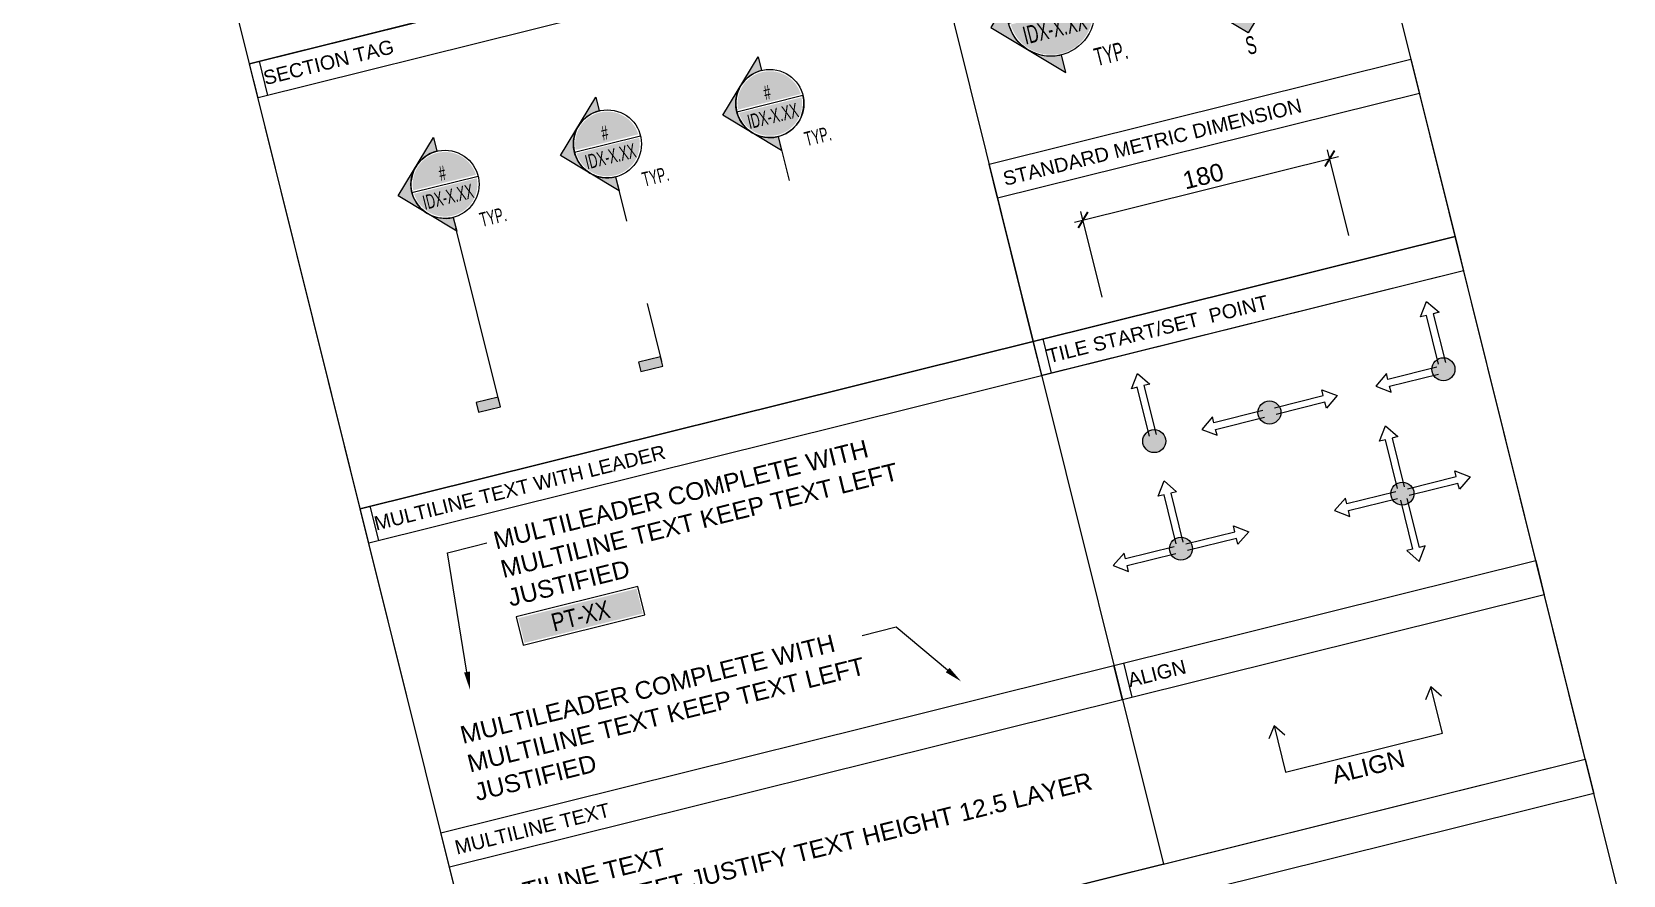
# Model space of a CAD drawing. Header units: inches. Extents: x 122939 to 389145, y 29603 to 574065.
# Drawn here: x 169289 to 170416, y 535460 to 536057 of the extents above; entities that cross this region are included whole.
import ezdxf
from ezdxf import colors
from ezdxf.entities.mleader import LeaderData, LeaderLine
from ezdxf.enums import TextEntityAlignment as Align
from ezdxf.math import Vec2, Vec3

# ---------------------------------------------------------------- set-up
doc = ezdxf.new("R2010")
doc.units = ezdxf.units.IN
doc.header["$MEASUREMENT"] = 0
for name, color, linetype in [('DA-ANNO-DIMENSION', 1, 'Continuous'), ('DA-ANNOTATION', 2, 'Continuous'), ('DA-BP-HATCH', 8, 'Continuous')]:
    doc.layers.add(name, color=color, linetype=linetype)
doc.styles.add('ARIAL', font='arial.ttf')
doc.styles.add('DA-dim', font='arial.ttf')
doc.styles.add('DA-NOTE', font='arial.ttf', dxfattribs={"height": 1})
doc.styles.add('DA-NOTE_0.60', font='arial.ttf', dxfattribs={"width": 0.6})
doc.styles.add('DA-NOTE_0.80', font='arial.ttf', dxfattribs={"width": 0.8, "height": 1})
doc.styles.add('DA-notes', font='arial.ttf')
doc.dimstyles.new('DA-5', dxfattribs={"dimtxt": 12.5, "dimasz": 9.375, "dimexe": 6.25, "dimexo": 18.75, "dimgap": 3.125, "dimtad": 1, "dimtoh": 1, "dimdec": 0, "dimdsep": 46, "dimtxsty": 'DA-dim', "dimblk": 'ARCHTICK', "dimcen": 12.5, "dimdle": 6.25, "dimadec": 0, "dimazin": 0, "dimtfac": 1, "dimtdec": 0, "dimtix": 1, "dimtmove": 2, "dimatfit": 3, "dimfxl": 1, "dimarcsym": 0})

# ---------------------------------------------------------------- blocks, each defined once
blk = doc.blocks.new('*U452')
at = {"transparency": 16777216}
h = blk.add_hatch(color=254, dxfattribs=at)
h.dxf.hatch_style = 1
h.paths.add_polyline_path([(-0.3399, 0.1524), (0.3399, 0.1524), (0.3399, 0.0101), (-0.3399, 0.0101)])
blk.add_lwpolyline([(-0.35, 0.1625), (0.35, 0.1625), (0.35, 0), (-0.35, 0)], close=True, dxfattribs=at)
at = {"layer": 'DA-ANNOTATION', "transparency": 16777216, "style": 'DA-NOTE_0.80', "width": 0.8}
blk.add_attdef('FINISHTAG', text='', height=0.1, dxfattribs=at).set_placement((0, 0.08125), align=Align.MIDDLE_CENTER)
blk = doc.blocks.new('_ARCHTICK')
at = {"color": 0, "linetype": 'ByBlock', "const_width": 0.15}
blk.add_lwpolyline([(-0.5, -0.5), (0.5, 0.5)], dxfattribs=at)
blk = doc.blocks.new('*D490')
at = {"layer": 'DA-ANNO-DIMENSION', "color": 0, "lineweight": -2, "transparency": 16777216}
for p, q in [((170221.7, 535912.7), (170206.6, 535973.4)), ((170027.4, 535922.3), (170214.2, 535968.8)), ((170047, 535869.2), (170031.9, 535929.9))]:
    blk.add_line(p, q, dxfattribs=at)
at = {"layer": 'Defpoints', "color": 0, "transparency": 16777216}
for p in [(170208.1, 535967.3), (170226.2, 535894.5), (170051.5, 535851.1)]:
    blk.add_point(p, dxfattribs=at)
at = {"layer": 'DA-ANNO-DIMENSION', "color": 0, "lineweight": -2, "transparency": 16777216, "xscale": 9.375, "yscale": 9.375, "zscale": 9.375}
for p, rotation in [((170208.1, 535967.3), 13.97142328439375), ((170033.4, 535923.8), 193.9714232843937)]:
    blk.add_blockref('_ARCHTICK', p, dxfattribs=dict(at, rotation=rotation))
at = {"layer": 'DA-ANNO-DIMENSION', "color": 0, "transparency": 16777216, "insert": (170118.5, 535954.8), "char_height": 12.5, "attachment_point": 5, "rotation": 13.9714, "style": 'DA-dim'}
blk.add_mtext('180', dxfattribs=at)
blk = doc.blocks.new('*U463')
h = blk.add_hatch(color=256)
h.dxf.hatch_style = 1
edge = h.paths.add_edge_path()
edge.add_line((0, -0.3443), (0, -0.243))
edge.add_arc((0, 0), 0.243, 90, 270, ccw=False)
edge.add_line((0, 0.243), (0, 0.3443))
edge.add_line((0, 0.3443), (-0.3443, 0))
edge.add_line((-0.3443, 0), (0, -0.3443))
at = {"layer": 'DA-ANNOTATION', "transparency": 33554687}
h = blk.add_hatch(color=254, dxfattribs=at)
h.dxf.hatch_style = 1
edge = h.paths.add_edge_path()
edge.add_line((-0.2328, 0.01), (0.233, 0.01))
edge.add_arc((0.0001, 0.0021), 0.233, 1.94598, 178.05402)
h = blk.add_hatch(color=254, dxfattribs=at)
h.dxf.hatch_style = 1
edge = h.paths.add_edge_path()
edge.add_line((-0.2328, -0.01), (0.233, -0.01))
edge.add_arc((0.0001, -0.0021), 0.233, 181.94598, 358.05402, ccw=False)
blk.add_line((-0.243, 0), (0.243, 0))
blk.add_lwpolyline([(0, -0.3443), (0, -0.243, -1), (0, 0.243), (0, 0.3443), (-0.3443, 0)], format="xyb", close=True)
blk.add_circle((0, 0), 0.243)
at = {"style": 'DA-NOTE_0.60', "width": 0.6}
blk.add_attdef('VIEWPORT', text='', height=0.1, dxfattribs=at).set_placement((0, 0), align=Align.BOTTOM_CENTER)
blk.add_attdef('SHEET', text='', height=0.1, dxfattribs=at).set_placement((0, -0.0394), align=Align.TOP_CENTER)
blk.add_attdef('NOTE', text='', height=0.1, dxfattribs=at).set_placement((0.1771, -0.3819), align=Align.BOTTOM_LEFT)
blk = doc.blocks.new('*U481')
for points in [[(1.16, -1.64), (0, 0), (-1.16, -1.64)], [(0, 0), (0, -6.78), (22.88, -6.78), (22.88, 0)], [(24.05, -1.64), (22.88, 0), (21.72, -1.64)]]:
    blk.add_lwpolyline(points)
at = {"style": 'DA-notes', "flags": 8}
blk.add_attdef('ALIGN', text='', height=2.5, dxfattribs=at).set_placement((11.57, -8.83), align=Align.MIDDLE_CENTER)
blk = doc.blocks.new('*U485')
h = blk.add_hatch(color=256)
h.dxf.hatch_style = 1
edge = h.paths.add_edge_path()
edge.add_line((0, 0.2692), (0, 0.19))
edge.add_arc((0, 0), 0.19, 90, 270)
edge.add_line((0, -0.19), (0, -0.2692))
edge.add_line((0, -0.2692), (-0.2692, 0))
edge.add_line((-0.2692, 0), (0, 0.2692))
at = {"transparency": 33554687}
h = blk.add_hatch(color=254, dxfattribs=at)
h.dxf.hatch_style = 1
edge = h.paths.add_edge_path()
edge.add_line((0.18, 0.01), (-0.18, 0.01))
edge.add_arc((0, -0.0001), 0.1803, 3.22718, 176.77282, ccw=False)
h = blk.add_hatch(color=254, dxfattribs=at)
h.dxf.hatch_style = 1
edge = h.paths.add_edge_path()
edge.add_line((0.18, -0.01), (-0.18, -0.01))
edge.add_arc((0, 0.0001), 0.1803, 183.22718, 356.77282)
h = blk.add_hatch(color=256)
h.dxf.hatch_style = 1
h.paths.add_polyline_path([(0, -1.2239), (-0.125, -1.2239), (-0.125, -1.2781), (0, -1.2781)])
for p, q in [((-0.19, 0), (0.19, 0)), ((0, -1.251), (0, -0.25))]:
    blk.add_line(p, q)
blk.add_lwpolyline([(0, 0.2692), (0, 0.19, 1), (0, -0.19), (0, -0.2692), (-0.2692, 0)], format="xyb", close=True)
blk.add_lwpolyline([(0, -1.2239), (-0.125, -1.2239), (-0.125, -1.2781), (0, -1.2781)], close=True)
blk.add_circle((0, 0), 0.19)
at = {"style": 'DA-NOTE_0.60', "width": 0.6}
blk.add_attdef('VIEWPORT', text='', height=0.08, dxfattribs=at).set_placement((0, 0), align=Align.BOTTOM_CENTER)
blk.add_attdef('SHEET', text='', height=0.08, dxfattribs=at).set_placement((0, -0.0315), align=Align.TOP_CENTER)
blk.add_attdef('NOTE', text='', height=0.08, dxfattribs=at).set_placement((0.1417, -0.3055), align=Align.BOTTOM_LEFT)
blk = doc.blocks.new('*U477')
h = blk.add_hatch(color=256)
h.dxf.hatch_style = 1
edge = h.paths.add_edge_path()
edge.add_line((0, 0.2692), (0, 0.19))
edge.add_arc((0, 0), 0.19, 90, 270)
edge.add_line((0, -0.19), (0, -0.2692))
edge.add_line((0, -0.2692), (-0.2692, 0))
edge.add_line((-0.2692, 0), (0, 0.2692))
at = {"transparency": 33554687}
h = blk.add_hatch(color=254, dxfattribs=at)
h.dxf.hatch_style = 1
edge = h.paths.add_edge_path()
edge.add_line((0.18, 0.01), (-0.18, 0.01))
edge.add_arc((0, -0.0001), 0.1803, 3.22718, 176.77282, ccw=False)
h = blk.add_hatch(color=254, dxfattribs=at)
h.dxf.hatch_style = 1
edge = h.paths.add_edge_path()
edge.add_line((0.18, -0.01), (-0.18, -0.01))
edge.add_arc((0, 0.0001), 0.1803, 183.22718, 356.77282)
h = blk.add_hatch(color=256)
h.dxf.hatch_style = 1
h.paths.add_polyline_path([(0, -1.2229), (-0.125, -1.2229), (-0.125, -1.2771), (0, -1.2771)])
for p, q in [((-0.19, 0), (0.19, 0)), ((0, -0.19), (0, -0.4433)), ((0, -0.9167), (0, -1.25))]:
    blk.add_line(p, q)
blk.add_lwpolyline([(0, 0.2692), (0, 0.19, 1), (0, -0.19), (0, -0.2692), (-0.2692, 0)], format="xyb", close=True)
blk.add_lwpolyline([(0, -1.2229), (-0.125, -1.2229), (-0.125, -1.2771), (0, -1.2771)], close=True)
blk.add_circle((0, 0), 0.19)
at = {"style": 'DA-NOTE_0.60', "width": 0.6}
blk.add_attdef('VIEWPORT', text='', height=0.08, dxfattribs=at).set_placement((0, 0), align=Align.BOTTOM_CENTER)
blk.add_attdef('SHEET', text='', height=0.08, dxfattribs=at).set_placement((0, -0.0315), align=Align.TOP_CENTER)
blk.add_attdef('NOTE', text='', height=0.08, dxfattribs=at).set_placement((0.1417, -0.3055), align=Align.BOTTOM_LEFT)
blk = doc.blocks.new('*U478')
h = blk.add_hatch(color=256)
h.dxf.hatch_style = 1
edge = h.paths.add_edge_path()
edge.add_line((0, 0.2692), (0, 0.19))
edge.add_arc((0, 0), 0.19, 90, 270)
edge.add_line((0, -0.19), (0, -0.2692))
edge.add_line((0, -0.2692), (-0.2692, 0))
edge.add_line((-0.2692, 0), (0, 0.2692))
at = {"transparency": 33554687}
h = blk.add_hatch(color=254, dxfattribs=at)
h.dxf.hatch_style = 1
edge = h.paths.add_edge_path()
edge.add_line((0.18, 0.01), (-0.18, 0.01))
edge.add_arc((0, -0.0001), 0.1803, 3.22718, 176.77282, ccw=False)
h = blk.add_hatch(color=254, dxfattribs=at)
h.dxf.hatch_style = 1
edge = h.paths.add_edge_path()
edge.add_line((0.18, -0.01), (-0.18, -0.01))
edge.add_arc((0, 0.0001), 0.1803, 183.22718, 356.77282)
for p, q in [((-0.19, 0), (0.19, 0)), ((-0.19, 0), (0.19, 0)), ((0, -0.19), (0, -0.4433))]:
    blk.add_line(p, q)
blk.add_lwpolyline([(0, 0.2692), (0, 0.19, 1), (0, -0.19), (0, -0.2692), (-0.2692, 0)], format="xyb", close=True)
blk.add_circle((0, 0), 0.19)
blk.add_arc((0, 0), 0.19, 180, 0)
at = {"style": 'DA-NOTE_0.60', "width": 0.6}
blk.add_attdef('VIEWPORT', text='', height=0.08, dxfattribs=at).set_placement((0, 0), align=Align.BOTTOM_CENTER)
blk.add_attdef('SHEET', text='', height=0.08, dxfattribs=at).set_placement((0, -0.0315), align=Align.TOP_CENTER)
blk.add_attdef('NOTE', text='', height=0.08, dxfattribs=at).set_placement((0.1417, -0.3055), align=Align.BOTTOM_LEFT)
blk = doc.blocks.new('DA - Multi Elevation Callout_NEW')
h = blk.add_hatch(color=256)
h.dxf.hatch_style = 1
h.paths.add_polyline_path([(0, 0.34), (0.34, 0), (0, -0.34), (-0.34, 0)])
edge = h.paths.add_edge_path(flags=16)
edge.add_arc((0, 0), 0.24, 0, 360)
at = {"layer": 'DA-BP-HATCH', "transparency": 33554687}
h = blk.add_hatch(color=254, dxfattribs=at)
h.dxf.hatch_style = 1
edge = h.paths.add_edge_path()
edge.add_arc((0, 0), 0.2319, 0, 360)
blk.add_lwpolyline([(0, 0.34), (0.34, 0), (0, -0.34), (-0.34, 0)], close=True)
blk.add_circle((0, 0), 0.24)
at = {"style": 'DA-NOTE_0.60', "width": 0.6}
for tag, p in [('VIEWPORT_N', (0, 0.41)), ('VIEWPORT_W', (-0.41, 0)), ('SHEET', (0, 0)), ('VIEWPORT_E', (0.41, 0)), ('VIEWPORT_S', (0, -0.41))]:
    blk.add_attdef(tag, text='', height=0.1, dxfattribs=at).set_placement(p, align=Align.MIDDLE_CENTER)
blk = doc.blocks.new('*U476')
at = {"transparency": 33554687}
h = blk.add_hatch(color=256, dxfattribs=at)
h.dxf.hatch_style = 1
edge = h.paths.add_edge_path()
edge.add_arc((0, 0), 1.63, 0, 360)
for points in [[(-0.49, 0.85), (-0.49, 7.98), (-1.34, 7.98), (0, 9.89)], [(0, 9.89), (1.34, 7.98), (0.49, 7.98), (0.49, 0.85)]]:
    blk.add_lwpolyline(points)
blk.add_circle((0, 0), 1.63)
blk = doc.blocks.new('*U466')
at = {"transparency": 33554687}
h = blk.add_hatch(color=256, dxfattribs=at)
h.dxf.hatch_style = 1
edge = h.paths.add_edge_path()
edge.add_arc((0, 0), 1.63, 0, 360)
for points in [[(-0.85, 0.49), (-7.98, 0.49), (-7.98, 1.34), (-9.89, 0)], [(0.85, 0.49), (7.98, 0.49), (7.98, 1.34), (9.89, 0)], [(9.89, 0), (7.98, -1.34), (7.98, -0.49), (0.85, -0.49)], [(-9.89, 0), (-7.98, -1.34), (-7.98, -0.49), (-0.85, -0.49)]]:
    blk.add_lwpolyline(points)
blk.add_circle((0, 0), 1.63)
blk = doc.blocks.new('*U467')
at = {"transparency": 33554687}
h = blk.add_hatch(color=256, dxfattribs=at)
h.dxf.hatch_style = 1
edge = h.paths.add_edge_path()
edge.add_arc((0, 0), 1.63, 0, 360)
for points in [[(-0.49, 0.85), (-0.49, 7.98), (-1.34, 7.98), (0, 9.89)], [(0, 9.89), (1.34, 7.98), (0.49, 7.98), (0.49, 0.85)], [(-0.85, 0.49), (-7.98, 0.49), (-7.98, 1.34), (-9.89, 0)], [(0.85, 0.49), (7.98, 0.49), (7.98, 1.34), (9.89, 0)], [(9.89, 0), (7.98, -1.34), (7.98, -0.49), (0.85, -0.49)], [(-9.89, 0), (-7.98, -1.34), (-7.98, -0.49), (-0.85, -0.49)]]:
    blk.add_lwpolyline(points)
blk.add_circle((0, 0), 1.63)
blk = doc.blocks.new('*U468')
at = {"transparency": 33554687}
h = blk.add_hatch(color=256, dxfattribs=at)
h.dxf.hatch_style = 1
edge = h.paths.add_edge_path()
edge.add_arc((0, 0), 1.63, 0, 360)
for points in [[(-0.49, 0.85), (-0.49, 7.98), (-1.34, 7.98), (0, 9.89)], [(0, 9.89), (1.34, 7.98), (0.49, 7.98), (0.49, 0.85)], [(-0.85, 0.49), (-7.98, 0.49), (-7.98, 1.34), (-9.89, 0)], [(0.85, 0.49), (7.98, 0.49), (7.98, 1.34), (9.89, 0)], [(9.89, 0), (7.98, -1.34), (7.98, -0.49), (0.85, -0.49)], [(-9.89, 0), (-7.98, -1.34), (-7.98, -0.49), (-0.85, -0.49)], [(-0.49, -0.85), (-0.49, -7.98), (-1.34, -7.98), (0, -9.89)], [(0, -9.89), (1.34, -7.98), (0.49, -7.98), (0.49, -0.85)]]:
    blk.add_lwpolyline(points)
blk.add_circle((0, 0), 1.63)
blk = doc.blocks.new('*U469')
at = {"transparency": 33554687}
h = blk.add_hatch(color=256, dxfattribs=at)
h.dxf.hatch_style = 1
edge = h.paths.add_edge_path()
edge.add_arc((0, 0), 1.63, 0, 360)
for points in [[(-0.49, 0.85), (-0.49, 7.98), (-1.34, 7.98), (0, 9.89)], [(0, 9.89), (1.34, 7.98), (0.49, 7.98), (0.49, 0.85)], [(-0.85, 0.49), (-7.98, 0.49), (-7.98, 1.34), (-9.89, 0)], [(-9.89, 0), (-7.98, -1.34), (-7.98, -0.49), (-0.85, -0.49)]]:
    blk.add_lwpolyline(points)
blk.add_circle((0, 0), 1.63)

msp = doc.modelspace()

# ---------------------------------------------------------------- linework, layer by layer
at = {"color": 7, "elevation": 0}
for points in [[(169289.107, 536654.046), (170064.264, 536846.903), (171285.442, 531938.6), (170510.285, 531745.742)], [(169396.402, 536222.793), (169555.436, 536262.36), (169602.284, 536074.064), (169443.25, 536034.496)], [(169443.25, 536034.496), (170218.407, 536227.354), (170224.443, 536203.094), (169449.286, 536010.236)], [(169966.925, 535963.38), (170265.595, 536037.688), (170296.845, 535912.086), (169998.174, 535837.777)], [(169966.925, 535963.38), (170265.595, 536037.688), (170271.631, 536013.428), (169972.961, 535939.119)], [(169521.688, 535719.228), (170296.845, 535912.086), (170302.881, 535887.826), (169527.724, 535694.968)], [(170296.845, 535912.086), (169998.174, 535837.777), (170090.299, 535467.498), (170388.97, 535541.807)], [(169521.688, 535719.228), (169998.174, 535837.777), (170090.299, 535467.498), (169613.813, 535348.949)], [(169613.813, 535348.949), (170388.97, 535541.807), (170395.006, 535517.546), (169619.849, 535324.689)]]:
    msp.add_lwpolyline(points, close=True, dxfattribs=at)
at = {"elevation": 0}
for points in [[(169443.25, 536034.496), (169919.736, 536153.045), (169998.174, 535837.777), (169521.688, 535719.228)], [(169998.174, 535837.777), (170296.845, 535912.086), (170302.881, 535887.826), (170004.21, 535813.517)], [(170055.283, 535608.241), (170353.953, 535682.549), (170359.989, 535658.289), (170061.319, 535583.98)], [(169578.797, 535489.692), (170055.283, 535608.241), (170061.319, 535583.98), (169584.832, 535465.431)]]:
    msp.add_lwpolyline(points, close=True, dxfattribs=at)
at = {"layer": 'Defpoints'}
for p, q in [((169456.273, 536011.974, 0), (169450.237, 536036.235, 0)), ((170011.197, 535815.255, 0), (170005.161, 535839.516, 0)), ((169534.711, 535696.706, 0), (169528.675, 535720.967, 0)), ((170068.306, 535585.718, 0), (170062.27, 535609.979, 0))]:
    msp.add_line(p, q, dxfattribs=at)

# ---------------------------------------------------------------- block references
at = {"layer": 'DA-ANNOTATION', "rotation": 13.97142328298568}
for name, p, xscale, yscale, zscale, values in [('DA - Multi Elevation Callout_NEW', (170139.808, 536098.142, 0), 127, 127, 127, {'SHEET': 'IDX-X.XX', 'VIEWPORT_N': 'N', 'VIEWPORT_E': 'E', 'VIEWPORT_S': 'S', 'VIEWPORT_W': 'W'}), ('*U463', (170010.615, 536070.621, 0), 127, 127, 127, {'VIEWPORT': '#', 'SHEET': 'IDX-X.XX', 'NOTE': 'TYP.'}), ('*U478', (169811.631, 536006.267, 0), 127, 127, 127, {'VIEWPORT': '#', 'SHEET': 'IDX-X.XX', 'NOTE': 'TYP.'}), ('*U477', (169696.651, 535977.66, 0), 127, 127, 127, {'VIEWPORT': '#', 'SHEET': 'IDX-X.XX', 'NOTE': 'TYP.'}), ('*U485', (169581.672, 535949.054, 0), 127, 127, 127, {'VIEWPORT': '#', 'SHEET': 'IDX-X.XX', 'NOTE': 'TYP.'}), ('*U481', (170168.627, 535565.517, 0), 5, 5, 5, {'ALIGN': 'ALIGN'})]:
    msp.add_blockref(name, p, dxfattribs=dict(at, xscale=xscale, yscale=yscale, zscale=zscale)).add_auto_attribs(values)
at = {"layer": 'DA-ANNOTATION', "xscale": 5, "yscale": 5, "zscale": 5, "rotation": 13.97142328298568}
for name, p in [('*U469', (170288.6, 535818.064, 0)), ('*U476', (170083.808, 535767.112, 0)), ('*U466', (170165.411, 535787.415, 0)), ('*U468', (170259.533, 535729.956, 0)), ('*U467', (170102.757, 535690.951, 0))]:
    msp.add_blockref(name, p, dxfattribs=at)
at = {"layer": 'DA-ANNOTATION'}
ref = msp.add_blockref('*U452', (169675.114, 535653.419, 0), dxfattribs=dict(at, xscale=-127, yscale=127, zscale=127, rotation=193.9714232829857))
ref.add_attrib('FINISHTAG', 'PT-XX', dxfattribs={"transparency": 16777216, "height": 12.7, "rotation": 13.971423, "style": 'DA-NOTE_0.80', "width": 0.8}).set_placement((169677.605, 535643.405, 0), align=Align.MIDDLE_CENTER)

# ---------------------------------------------------------------- texts
at = {"color": 7, "char_height": 10, "attachment_point": 1, "rotation": 13.971423, "style": 'ARIAL'}
for s, width, gutter_width, insert in [('SECTION TAG', 149.94439, 50, (169452.048, 536028.957, 0)), ('STANDARD METRIC DIMENSION', 222.88172, 1, (169975.785, 535957.589, 0)), ('TILE START/SET  POINT', 222.88172, 1, (170007.034, 535831.987, 0)), ('MULTILINE TEXT WITH LEADER', 222.88172, 1, (169530.548, 535713.438, 0)), ('ALIGN', 222.88172, 1, (170064.143, 535602.45, 0)), ('MULTILINE TEXT', 222.88172, 1, (169587.657, 535483.901, 0))]:
    msp.add_mtext_dynamic_manual_height_columns(s, width=width, gutter_width=gutter_width, heights=[0], dxfattribs=dict(at, insert=insert))
at = {"layer": 'DA-ANNOTATION', "insert": (169599.747, 535445.326, 0), "char_height": 12.5, "width": 502.38639, "attachment_point": 1, "rotation": 13.971423, "style": 'DA-NOTE'}
msp.add_mtext('MULTILINE TEXT\\PFOR NOTES LEFT JUSTIFY TEXT HEIGHT 12.5 LAYER DA-ANNOTATION', dxfattribs=at)

# ---------------------------------------------------------------- dimensions: what is measured, and where the dimension line sits
at = {"layer": 'DA-ANNO-DIMENSION'}
dim = msp.add_linear_dim(base=(170208.091, 535967.291, 0), p1=(170051.523, 535851.051, 0), p2=(170226.198, 535894.51, 0), angle=13.971423, dimstyle='DA-5', dxfattribs=at)
dim.commit()
dim.dimension.update_dxf_attribs({"geometry": '*D490', "text_midpoint": (170118.458, 535954.787, 0)})

# ---------------------------------------------------------------- leaders
at = {"layer": 'DA-ANNOTATION'}
ml = msp.add_multileader_mtext('Standard', dxfattribs=at)
ml.set_content('MULTILEADER COMPLETE WITH MULTILINE TEXT KEEP TEXT LEFT JUSTIFIED', color=256, style='DA-notes')
ml.set_leader_properties()
ml.build(insert=Vec2(0, 0))
ml.multileader.update_dxf_attribs({"dogleg_length": 295.449, "arrow_head_size": 12.5})
ctx = ml.context
ctx.base_point, ctx.char_height, ctx.arrow_head_size, ctx.landing_gap_size, ctx.plane_origin, ctx.plane_x_axis, ctx.plane_y_axis = Vec3(169611.296, 535695.04, 0), 12.5, 12.5, 5.25, Vec3(169571.951, 535621.44, 0), Vec3(0.97041627, 0.24143792), Vec3(-0.24143792, 0.97041627)
notes = []
notes.append((ctx, [(0, (1, 1, 0), (169602.064, 535692.743, 0), (0.97041627, 0.24143792), 9.513, [(0, [(169599.24, 535591.245, 0), (169583.33, 535688.082, 0)], 0, [])])]))
ctx.mtext.insert, ctx.mtext.text_direction, ctx.mtext.rotation, ctx.mtext.width, ctx.mtext.flow_direction = Vec3(169614.856, 535702.476, 0), Vec3(0.97041627, 0.24143792), 0.24384734, 357.52548, 5
ml = msp.add_multileader_mtext('Standard', dxfattribs=at)
ml.set_content('MULTILEADER COMPLETE WITH MULTILINE TEXT KEEP TEXT LEFT JUSTIFIED', color=256, style='DA-notes')
ml.set_leader_properties()
ml.build(insert=Vec2(0, 0))
ml.multileader.update_dxf_attribs({"dogleg_length": 295.449, "arrow_head_size": 12.5})
ctx = ml.context
ctx.base_point, ctx.char_height, ctx.arrow_head_size, ctx.landing_gap_size, ctx.plane_origin, ctx.plane_x_axis, ctx.plane_y_axis = Vec3(169587.741, 535557.273, 0), 12.5, 12.5, 5.25, Vec3(169798.209, 535545.826, 0), Vec3(0.97041627, 0.24143792), Vec3(-0.24143792, 0.97041627)
notes.append((ctx, [(0, (1, 1, 0), (169901.194, 535635.26, 0), (-0.97041627, -0.24143792), 25, [(0, [(169947.145, 535596.924, 0)], 0, [])])]))
ctx.mtext.insert, ctx.mtext.text_direction, ctx.mtext.rotation, ctx.mtext.width, ctx.mtext.flow_direction = Vec3(169591.301, 535564.709, 0), Vec3(0.97041627, 0.24143792), 0.24384734, 366.14084, 5
for ctx, leaders in notes:
    for number, flags, end, landing, length, lines in leaders:
        leader = LeaderData()
        leader.index, (leader.has_last_leader_line, leader.has_dogleg_vector, leader.attachment_direction) = number, flags
        leader.last_leader_point, leader.dogleg_vector, leader.dogleg_length = Vec3(end), Vec3(landing), length
        for number, points, colour, breaks in lines:
            line = LeaderLine()
            line.index, line.vertices, line.color, line.breaks = number, Vec3.list(points), colors.encode_raw_color(colour), breaks
            leader.lines.append(line)
        ctx.leaders.append(leader)

doc.saveas('drawing.dxf')
